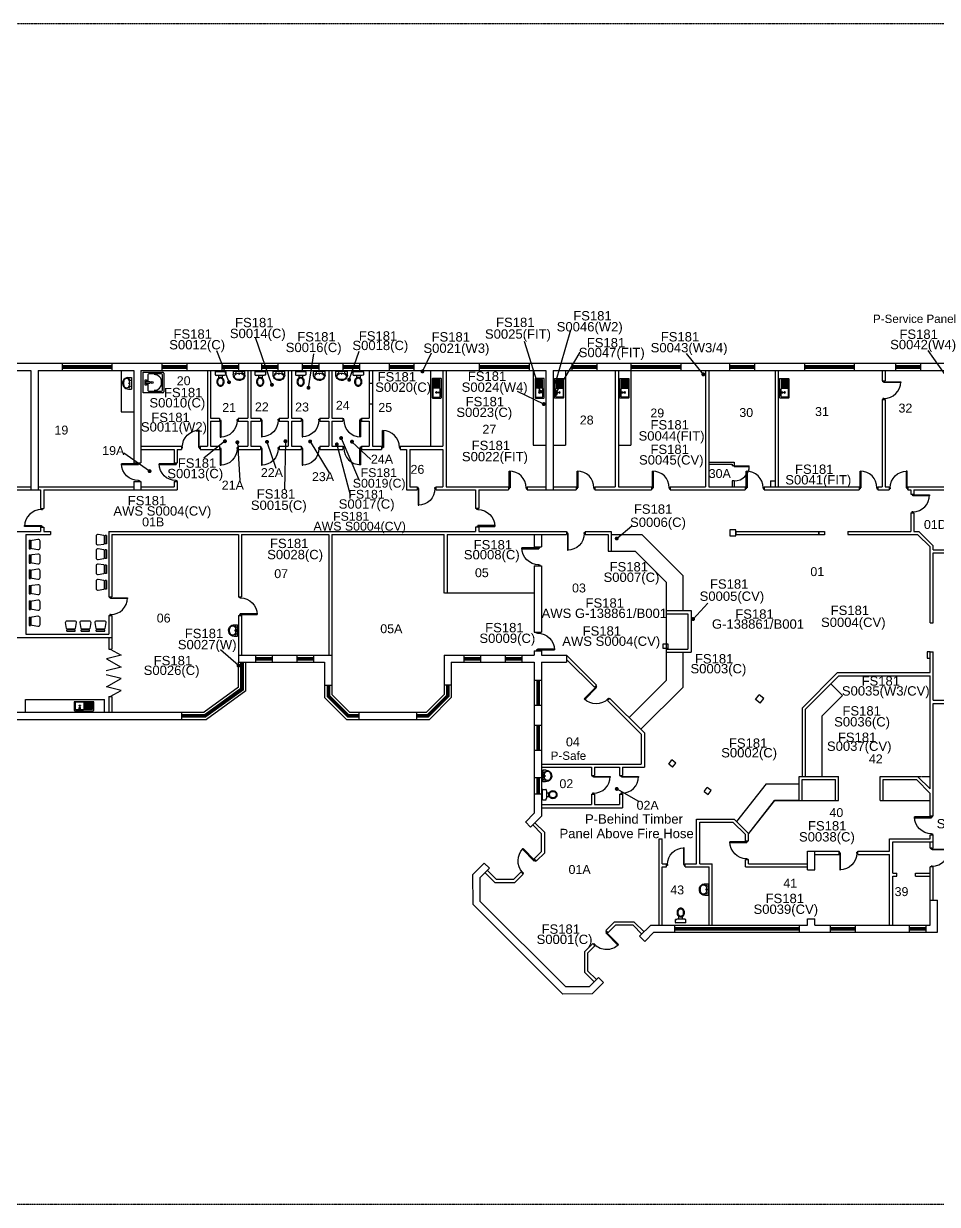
# Model space of a CAD drawing. Extents: x -211487 to 129179, y -113885 to 115281.
# Drawn here: x -163118 to -119099, y -55162 to 1681 of the extents above; entities that cross this region are included whole.
import ezdxf

# ---------------------------------------------------------------- set-up
doc = ezdxf.new("R2010")
doc.units = 0
doc.linetypes.add('Dash Style-1', pattern=[0.41664, 0.20828, -0.20836])
doc.linetypes.add('HIDDEN', pattern=[0.375, 0.25, -0.125])
doc.layers.get('0').update_dxf_attribs({"linetype": 'CONTINUOUS'})
for name, color, linetype in [('BLD-PART', 7, 'CONTINUOUS'), ('BLD-STRUCT', 7, 'CONTINUOUS'), ('DOOR', 7, 'CONTINUOUS'), ('FURNITURE', 7, 'CONTINUOUS'), ('Items-Negative', 104, 'CONTINUOUS'), ('Items-Positive', 6, 'CONTINUOUS'), ('Not in Remit', 253, 'CONTINUOUS'), ('ROOMS', 5, 'CONTINUOUS'), ('SAN-FIT', 7, 'CONTINUOUS')]:
    doc.layers.add(name, color=color, linetype=linetype)
doc.styles.add('BOX-TEXT', font='arial.ttf')
doc.styles.get("Standard").update_dxf_attribs({"font": 'arial.ttf'})

# ---------------------------------------------------------------- blocks, each defined once
blk = doc.blocks.new('DOORX')
for p, q in [((0.05, 0), (0.05, 0.9)), ((0.05, 0.9), (0.09, 0.9)), ((0.09, 0.9), (0.09, 0)), ((0, 0), (0.05, 0)), ((0.09, 0), (0.05, 0)), ((0.05, 0), (0.05, -0.05)), ((0.05, -0.05), (0, -0.05)), ((0.95, 0), (0.95, -0.05)), ((1, 0), (0.95, 0)), ((0.95, -0.05), (1, -0.05))]:
    blk.add_line(p, q)
blk.add_arc((0.05, 0), 0.9, 0, 90)
blk = doc.blocks.new('STANDARD')
blk.add_blockref('DOORX', (0.537, 0.256))
blk = doc.blocks.new('WC1')
for p, q in [((0, -0.24), (0, 0.24)), ((0.015, 0.255), (0.156, 0.255)), ((0.171, 0.24), (0.171, 0.213)), ((0.171, 0.213), (0.189, 0.176)), ((0.189, 0.176), (0.189, -0.176)), ((0.189, 0.088), (0.313, 0.088)), ((0.015, -0.255), (0.156, -0.255)), ((0.171, -0.213), (0.189, -0.176)), ((0.171, -0.24), (0.171, -0.213)), ((0.189, -0.088), (0.312, -0.088))]:
    blk.add_line(p, q)
for points in [[(0.496, -0.18, 0.084445), (0.579, -0.166, 0.091522), (0.646, -0.128, 0.103706), (0.696, -0.063, 0.134256), (0.708, -0.001, 0.114344), (0.692, 0.066, 0.103706), (0.646, 0.125, 0.091522), (0.579, 0.164, 0.084445), (0.496, 0.178, 0.084445), (0.414, 0.164, 0.091522), (0.347, 0.125, 0.103706), (0.3, 0.066, 0.114344), (0.285, -0.001, 0.114344), (0.3, -0.068, 0.103706), (0.347, -0.128, 0.091522), (0.414, -0.166, 0.084445)], [(0.496, -0.141, 0.084445), (0.566, -0.129, 0.091522), (0.62, -0.098, 0.103706), (0.661, -0.046, 0.138985), (0.668, -0.003, 0.117883), (0.657, 0.049, 0.103706), (0.62, 0.095, 0.091522), (0.566, 0.127, 0.084445), (0.496, 0.139, 0.084445), (0.427, 0.127, 0.091522), (0.372, 0.095, 0.103706), (0.335, 0.049, 0.114344), (0.324, -0.001, 0.114344), (0.335, -0.051, 0.103706), (0.372, -0.098, 0.091522), (0.427, -0.129, 0.084445)]]:
    blk.add_lwpolyline(points, format="xyb", close=True)
for centre, start, end in [((0.015, 0.24), 90, 180), ((0.156, 0.24), 360, 90), ((0.015, -0.24), 180, 270), ((0.156, -0.24), 270, 0)]:
    blk.add_arc(centre, 0.0147, start, end)
blk = doc.blocks.new('WHB2')
for p, q in [((-0.28, 0), (0.28, 0)), ((-0.28, -0.172), (-0.28, 0)), ((0.28, -0.137), (0.28, 0))]:
    blk.add_line(p, q)
blk.add_lwpolyline([(-0.001, -0.083, 0.068343), (-0.091, -0.095, 0.080514), (-0.162, -0.128, 0.107064), (-0.212, -0.181, 0.138337), (-0.228, -0.236, 0.138337), (-0.212, -0.292, 0.107064), (-0.162, -0.345, 0.080514), (-0.091, -0.377, 0.068343), (-0.001, -0.39, 0.068343), (0.089, -0.377, 0.080514), (0.16, -0.345, 0.107064), (0.21, -0.292, 0.138337), (0.226, -0.236, 0.138337), (0.21, -0.181, 0.107064), (0.16, -0.128, 0.080514), (0.089, -0.095, 0.068343)], format="xyb", close=True)
blk.add_circle((0, -0.116), 0.0142)
for centre, radius, start, end in [((-0.243, -0.009), 0.105, 292.8641, 4.7363), ((0.243, -0.009), 0.105, 175.2637, 247.1359), ((0, -0.154), 0.281, 183.5443, 3.5955), ((-0.154, -0.18), 0.0885, 123.0153, 148.8458), ((0.154, -0.18), 0.0885, 31.1542, 56.9847)]:
    blk.add_arc(centre, radius, start, end)
blk = doc.blocks.new('WHB1')
for p, q in [((0, -0.5), (0, 0.5)), ((0, 0.5), (0.95, 0.5)), ((0.091, -0.123), (0.091, 0.123)), ((0.091, 0.123), (0.161, 0.123)), ((0.109, 0.04), (0.327, 0.04)), ((0.161, 0.123), (0.161, 0.04)), ((0.227, 0.368), (0.227, 0.04)), ((0.88, 0.418), (0.277, 0.418)), ((0.93, -0.368), (0.93, 0.368)), ((1, 0.45), (1, -0.45)), ((0.95, -0.5), (0, -0.5)), ((0.161, -0.123), (0.091, -0.123)), ((0.109, -0.04), (0.327, -0.04)), ((0.161, -0.04), (0.161, -0.123))]:
    blk.add_line(p, q)
blk.add_lwpolyline([(0.109, 0.04), (0.109, -0.04)])
for points in [[(0.53, -0.378, 0.414214), (0.89, -0.018), (0.89, 0.018, 0.414214), (0.53, 0.378)], [(0.227, -0.04), (0.227, -0.368, 0.414214), (0.277, -0.418), (0.88, -0.418), (0.88, -0.418, 0.414214)]]:
    blk.add_lwpolyline(points, format="xyb")
blk.add_circle((0.434, 0), 0.0517)
for centre, radius, start, end in [((0.277, 0.368), 0.05, 90, 180), ((0.302, 0), 0.047, 301.674, 58.326), ((0.88, 0.368), 0.05, 0, 90), ((0.95, 0.45), 0.05, 360, 90), ((0.88, -0.368), 0.05, 270, 360), ((0.95, -0.45), 0.05, 270, 360)]:
    blk.add_arc(centre, radius, start, end)
blk = doc.blocks.new('SINKRH')
for p, q in [((0, 0.469), (0, -0.469)), ((0.114, 0.364), (0.039, 0.364)), ((0.039, 0.364), (0.039, 0.064)), ((0.039, 0.064), (0.114, 0.064)), ((0.969, 0.5), (0.05, 0.5)), ((0.052, 0.195), (0.052, 0.242)), ((0.052, 0.242), (0.362, 0.242)), ((0.362, 0.195), (0.052, 0.195)), ((0.114, 0.242), (0.114, 0.364)), ((0.114, 0.064), (0.114, 0.195)), ((0.153, 0.432), (0.15, 0.422)), ((0.15, 0.422), (0.151, 0.419)), ((0.15, 0.195), (0.15, 0.031)), ((0.151, 0.419), (0.151, 0.242)), ((0.2, 0.45), (0.18, 0.448)), ((0.185, 0.001), (0.185, -0.419)), ((0.9, 0.45), (0.2, 0.45)), ((0.5, 0.217), (0.503, 0.229)), ((0.503, 0.205), (0.5, 0.217)), ((0.554, 0.183), (0.532, 0.186)), ((0.534, 0.249), (0.554, 0.251)), ((0.554, 0.251), (0.575, 0.248)), ((0.575, 0.186), (0.554, 0.183)), ((0.604, 0.229), (0.608, 0.217)), ((0.608, 0.217), (0.604, 0.205)), ((0.912, -0.419), (0.912, 0)), ((0.95, 0.031), (0.95, 0.419)), ((1, -0.469), (1, 0.469)), ((0.05, -0.5), (0.95, -0.5)), ((0.2, 0), (0.9, 0)), ((0.235, -0.45), (0.862, -0.45)), ((0.25, -0.45), (0.25, 0)), ((0.35, -0.45), (0.35, 0)), ((0.45, -0.45), (0.45, 0)), ((0.55, -0.45), (0.55, 0)), ((0.65, -0.45), (0.65, 0)), ((0.75, -0.45), (0.75, 0)), ((0.85, -0.45), (0.85, 0))]:
    blk.add_line(p, q)
for centre, radius, start, end in [((0.048, 0.448), 0.0522, 87.70731, 156.59507), ((0.198, 0.052), 0.0521, 203.49901, 272.49022), ((0.182, 0.41), 0.0364, 119.36759, 143.64381), ((0.193, 0.391), 0.058, 103.12073, 119.36759), ((0.362, 0.219), 0.0233, 270, 90), ((0.537, 0.207), 0.0403, 122.00538, 146.4659), ((0.537, 0.227), 0.0403, 213.5341, 237.99462), ((0.551, 0.185), 0.0663, 104.51428, 122.00538), ((0.547, 0.244), 0.0596, 237.99462, 255.48572), ((0.561, 0.19), 0.0596, 57.99462, 75.48572), ((0.561, 0.244), 0.0596, 284.51428, 302.00538), ((0.571, 0.207), 0.0403, 33.5341, 57.99462), ((0.571, 0.227), 0.0403, 302.00538, 326.4659), ((0.902, 0.398), 0.0521, 23.49901, 92.49022), ((0.902, 0.052), 0.0521, 267.50978, 336.50099), ((0.969, 0.469), 0.0313, 360, 90), ((0.048, -0.448), 0.0519, 203.59362, 272.68816), ((0.233, -0.398), 0.0521, 203.49901, 272.49022), ((0.864, -0.398), 0.0521, 267.50978, 336.50099), ((0.952, -0.448), 0.0521, 267.50978, 336.50099)]:
    blk.add_arc(centre, radius, start, end)
blk = doc.blocks.new('SECRETRY')
for p, q in [((-0.5, 0.203), (-0.438, 0.203)), ((-0.5, -0.203), (-0.5, 0.203)), ((-0.438, 0.203), (-0.438, -0.203)), ((-0.406, 0.162), (-0.406, -0.162)), ((-0.09, 0.253), (-0.367, 0.209)), ((0, -0.176), (0, 0.176)), ((-0.5, -0.203), (-0.438, -0.203)), ((-0.367, -0.209), (-0.09, -0.253))]:
    blk.add_line(p, q)
for centre, radius, start, end in [((-0.359, 0.162), 0.0469, 99.1102, 180), ((-0.078, 0.176), 0.0781, 0, 99.1102), ((-0.359, -0.162), 0.0469, 180, 260.8898), ((-0.078, -0.176), 0.0781, 260.8898, 0)]:
    blk.add_arc(centre, radius, start, end)

msp = doc.modelspace()

# ---------------------------------------------------------------- linework, layer by layer
at = {"layer": 'BLD-PART'}
for p, q in [((-154266, -15014), (-154266, -18664)), ((-154116, -15014), (-154116, -17314)), ((-152316, -15014), (-152316, -17314)), ((-152166, -15014), (-152166, -17314)), ((-150366, -15014), (-150366, -17314)), ((-150216, -15014), (-150216, -17314)), ((-148416, -15014), (-148416, -17314)), ((-148266, -15014), (-148266, -17314)), ((-146466, -15014), (-146466, -17314)), ((-146316, -15014), (-146316, -18664)), ((-142916, -15014), (-142916, -18664)), ((-142766, -15014), (-142766, -20614)), ((-134616, -15014), (-134616, -20614)), ((-134466, -15014), (-134466, -20614)), ((-130266, -15014), (-130266, -20614)), ((-130116, -15014), (-130116, -20614)), ((-126916, -15014), (-126916, -20614)), ((-126766, -15014), (-126766, -20614)), ((-121766, -15014), (-121766, -15514)), ((-121616, -15014), (-121616, -15514)), ((-146466, -15627), (-146316, -15627)), ((-121766, -15514), (-121616, -15514)), ((-121766, -16414), (-121616, -16414)), ((-121766, -16414), (-121766, -20614)), ((-121616, -16414), (-121616, -20614)), ((-146466, -16627), (-146316, -16627)), ((-154116, -17314), (-153687, -17314)), ((-154116, -17464), (-153687, -17464)), ((-154116, -17464), (-154116, -18664)), ((-153687, -17314), (-153687, -17464)), ((-152787, -17314), (-152787, -17464)), ((-152787, -17314), (-152316, -17314)), ((-152787, -17464), (-152316, -17464)), ((-152316, -17464), (-152316, -18664)), ((-152166, -17314), (-151707, -17314)), ((-152166, -17464), (-151707, -17464)), ((-152166, -17464), (-152166, -18664)), ((-151707, -17314), (-151707, -17464)), ((-150807, -17314), (-150807, -17464)), ((-150807, -17314), (-150366, -17314)), ((-150807, -17464), (-150366, -17464)), ((-150366, -17464), (-150366, -18664)), ((-150216, -17314), (-149746, -17314)), ((-150216, -17464), (-149746, -17464)), ((-150216, -17464), (-150216, -18664)), ((-149746, -17314), (-149746, -17464)), ((-148846, -17314), (-148846, -17464)), ((-148846, -17314), (-148416, -17314)), ((-148846, -17464), (-148416, -17464)), ((-148416, -17464), (-148416, -18664)), ((-148266, -17314), (-147746, -17314)), ((-148266, -17464), (-147746, -17464)), ((-148266, -17464), (-148266, -18664)), ((-147746, -17314), (-147746, -17464)), ((-146846, -17314), (-146846, -17464)), ((-146846, -17314), (-146466, -17314)), ((-146846, -17464), (-146466, -17464)), ((-146466, -17464), (-146466, -18664)), ((-157466, -18664), (-155516, -18664)), ((-155516, -18664), (-155516, -18814)), ((-154616, -18664), (-154616, -18814)), ((-154616, -18664), (-154266, -18664)), ((-154116, -18664), (-153687, -18664)), ((-153687, -18664), (-153687, -18814)), ((-152787, -18664), (-152316, -18664)), ((-152787, -18664), (-152787, -18814)), ((-152166, -18664), (-151707, -18664)), ((-151707, -18664), (-151707, -18814)), ((-150807, -18664), (-150366, -18664)), ((-150807, -18664), (-150807, -18814)), ((-150216, -18664), (-149746, -18664)), ((-149746, -18664), (-149746, -18814)), ((-148846, -18664), (-148416, -18664)), ((-148846, -18664), (-148846, -18814)), ((-148266, -18664), (-147746, -18664)), ((-147746, -18664), (-147746, -18814)), ((-146846, -18664), (-146466, -18664)), ((-146846, -18664), (-146846, -18814)), ((-146316, -18664), (-145871, -18664)), ((-145871, -18664), (-145871, -18814)), ((-144971, -18664), (-144971, -18814)), ((-144971, -18664), (-142916, -18664)), ((-157466, -18814), (-155866, -18814)), ((-155866, -18814), (-155866, -19464)), ((-155716, -18814), (-155716, -19464)), ((-155716, -18814), (-155516, -18814)), ((-154616, -18814), (-154116, -18814)), ((-154116, -18814), (-153687, -18814)), ((-152787, -18814), (-151707, -18814)), ((-150807, -18814), (-149746, -18814)), ((-148846, -18814), (-147746, -18814)), ((-146846, -18814), (-145871, -18814)), ((-144971, -18814), (-144666, -18814)), ((-144666, -18814), (-144666, -20764)), ((-144516, -18814), (-144516, -20614)), ((-144516, -18814), (-142916, -18814)), ((-142916, -18814), (-142916, -20614)), ((-155866, -19464), (-155716, -19464)), ((-130116, -19431), (-129991, -19431)), ((-130116, -19531), (-129991, -19531)), ((-129991, -19431), (-128885, -19431)), ((-129991, -19531), (-128985, -19531)), ((-128985, -19531), (-128985, -19606)), ((-128885, -19606), (-128985, -19606)), ((-128885, -19431), (-128885, -19606)), ((-155866, -20364), (-155716, -20364)), ((-155866, -20364), (-155866, -20614)), ((-155716, -20364), (-155716, -20764)), ((-128985, -20331), (-128985, -20614)), ((-128885, -20331), (-128985, -20331)), ((-128885, -20331), (-128885, -20614)), ((-127145, -20337), (-127145, -20614)), ((-127145, -20337), (-126916, -20337)), ((-164366, -20614), (-162766, -20614)), ((-164366, -20764), (-162766, -20764)), ((-162416, -20614), (-157816, -20614)), ((-162416, -20764), (-162299, -20764)), ((-162299, -20764), (-162299, -21664)), ((-162149, -20764), (-162149, -21664)), ((-162149, -20764), (-157816, -20764)), ((-157466, -20614), (-155866, -20614)), ((-157466, -20764), (-155716, -20764)), ((-144666, -20764), (-144158, -20764)), ((-144516, -20614), (-144158, -20614)), ((-144158, -20614), (-144158, -20764)), ((-143258, -20614), (-143258, -20764)), ((-143258, -20614), (-142916, -20614)), ((-143258, -20764), (-141345, -20764)), ((-142766, -20614), (-139766, -20614)), ((-141345, -20764), (-141345, -21664)), ((-141195, -20764), (-141195, -21664)), ((-141195, -20764), (-139766, -20764)), ((-139766, -20614), (-139766, -20764)), ((-138866, -20614), (-138866, -20764)), ((-138866, -20614), (-137966, -20614)), ((-138866, -20764), (-137966, -20764)), ((-137616, -20614), (-136500, -20614)), ((-137616, -20764), (-136500, -20764)), ((-136500, -20614), (-136500, -20764)), ((-135600, -20614), (-135600, -20764)), ((-135600, -20614), (-134616, -20614)), ((-135600, -20764), (-132874, -20764)), ((-134466, -20614), (-132874, -20614)), ((-132874, -20614), (-132874, -20764)), ((-131974, -20614), (-131974, -20764)), ((-131974, -20614), (-130266, -20614)), ((-131974, -20764), (-128352, -20764)), ((-130116, -20614), (-128352, -20614)), ((-128352, -20614), (-128352, -20764)), ((-127452, -20614), (-122866, -20614)), ((-127452, -20668), (-127452, -20614)), ((-127452, -20614), (-127452, -20764)), ((-127452, -20764), (-122866, -20764)), ((-122866, -20614), (-122866, -20764)), ((-121966, -20614), (-121966, -20764)), ((-121966, -20614), (-121766, -20614)), ((-121966, -20764), (-121416, -20764)), ((-121616, -20614), (-121416, -20614)), ((-121416, -20614), (-121416, -20764)), ((-121416, -20614), (-121416, -20764)), ((-120516, -20614), (-120516, -20764)), ((-120516, -20614), (-118616, -20614)), ((-120516, -20614), (-120516, -20764)), ((-120516, -20614), (-118616, -20614)), ((-120516, -20764), (-120386, -20764)), ((-120516, -20764), (-120386, -20764)), ((-120386, -20764), (-120386, -20964)), ((-120386, -20764), (-120386, -20964)), ((-120386, -20964), (-120236, -20964)), ((-120386, -20964), (-120236, -20964)), ((-120236, -20764), (-120236, -20964)), ((-120236, -20764), (-118466, -20764)), ((-120236, -20764), (-120236, -20964)), ((-120236, -20764), (-118466, -20764)), ((-162299, -21664), (-162149, -21664)), ((-141195, -21664), (-141345, -21664)), ((-120386, -21864), (-120236, -21864)), ((-120386, -21864), (-120386, -22764)), ((-120386, -21864), (-120236, -21864)), ((-120386, -21864), (-120386, -22764)), ((-120236, -21864), (-120236, -22764)), ((-120236, -21864), (-120236, -22764)), ((-162299, -22564), (-162149, -22564)), ((-162299, -22564), (-162299, -22764)), ((-162149, -22564), (-162149, -22764)), ((-141195, -22564), (-141345, -22564)), ((-141345, -22564), (-141345, -22764)), ((-141195, -22564), (-141195, -22764)), ((-167216, -22764), (-162299, -22764)), ((-163016, -22914), (-163016, -27714)), ((-163016, -22914), (-161816, -22914)), ((-162149, -22764), (-161816, -22764)), ((-161816, -22764), (-161816, -22914)), ((-159016, -22764), (-159016, -25914)), ((-159016, -22764), (-141345, -22764)), ((-158866, -22914), (-158866, -25914)), ((-158866, -22914), (-152766, -22914)), ((-152766, -22914), (-152766, -25914)), ((-152616, -22914), (-152616, -25914)), ((-152616, -22914), (-148416, -22914)), ((-148416, -22914), (-148416, -28714)), ((-148266, -22914), (-148266, -28714)), ((-148266, -22914), (-142866, -22914)), ((-142866, -25739), (-142866, -22914)), ((-142716, -22914), (-142716, -25714)), ((-142716, -22914), (-136966, -22914)), ((-141195, -22764), (-136966, -22764)), ((-136966, -22764), (-136966, -22914)), ((-136066, -22764), (-136066, -22914)), ((-136066, -22764), (-134816, -22764)), ((-136066, -22914), (-134966, -22914)), ((-134966, -22914), (-134966, -23714)), ((-134816, -22764), (-134816, -23714)), ((-128816, -22764), (-128816, -22914)), ((-128816, -22764), (-124816, -22764)), ((-128816, -22914), (-124816, -22914)), ((-123416, -22764), (-123416, -22914)), ((-123416, -22764), (-120386, -22764)), ((-123416, -22914), (-120050, -22914)), ((-120236, -22764), (-119988, -22764)), ((-120236, -22764), (-119988, -22764)), ((-120050, -22914), (-119450, -23514)), ((-119988, -22764), (-119300, -23452)), ((-134966, -23714), (-134816, -23714)), ((-119450, -27164), (-119450, -23514)), ((-119300, -23652), (-119300, -23452)), ((-119300, -23652), (-118400, -23652)), ((-119300, -27164), (-119300, -23802)), ((-119300, -23802), (-118400, -23802)), ((-159016, -25914), (-158866, -25914)), ((-152766, -25914), (-152616, -25914)), ((-142841, -25714), (-138516, -25714)), ((-132166, -26576), (-130966, -26576)), ((-132166, -26576), (-132166, -28576)), ((-130966, -26576), (-130966, -28576)), ((-159016, -26814), (-158866, -26814)), ((-159016, -26814), (-159016, -27714)), ((-158866, -26814), (-158866, -27864)), ((-152766, -26814), (-152616, -26814)), ((-152766, -26814), (-152766, -28714)), ((-152616, -26814), (-152616, -28714)), ((-132166, -26726), (-131116, -26726)), ((-131116, -26726), (-131116, -28426)), ((-119450, -27164), (-119300, -27164)), ((-163016, -27714), (-161216, -27714)), ((-161216, -27714), (-159016, -27714)), ((-164866, -27864), (-163016, -27864)), ((-163016, -27864), (-161216, -27864)), ((-161216, -27864), (-158866, -27864)), ((-159016, -27864), (-159016, -28426)), ((-158866, -27864), (-158866, -28426)), ((-158421, -28722), (-159122, -28894)), ((-159122, -28894), (-158426, -29295)), ((-159016, -28426), (-158866, -28426)), ((-158941, -28426), (-158421, -28722)), ((-136966, -28714), (-135517, -30163)), ((-136966, -28926), (-135623, -30269)), ((-132166, -28426), (-131116, -28426)), ((-132166, -28576), (-130966, -28576)), ((-119450, -28564), (-119300, -28564)), ((-119450, -29564), (-119450, -28564)), ((-119300, -30892), (-119300, -28564)), ((-158426, -29295), (-159144, -29472)), ((-158426, -29845), (-159144, -29668)), ((-159122, -30246), (-158426, -29845)), ((-123912, -29564), (-125600, -31252)), ((-123850, -29714), (-125450, -31314)), ((-123912, -29564), (-119450, -29564)), ((-123850, -29714), (-119450, -29714)), ((-119450, -35164), (-119450, -29714)), ((-158420, -30418), (-159122, -30246)), ((-158941, -30714), (-158420, -30418)), ((-135517, -30163), (-135623, -30269)), ((-159016, -30714), (-158866, -30714)), ((-159016, -30714), (-159016, -31464)), ((-158866, -30714), (-158866, -31464)), ((-134881, -30800), (-134987, -30906)), ((-134987, -30906), (-133366, -32526)), ((-134881, -30800), (-133216, -32464)), ((-125600, -34564), (-125600, -31252)), ((-119300, -30892), (-118400, -30892)), ((-119300, -35314), (-119300, -31042)), ((-119300, -31042), (-118400, -31042)), ((-125450, -34564), (-125450, -31314)), ((-133366, -32526), (-133366, -33966)), ((-133216, -32464), (-133216, -34116)), ((-138166, -33966), (-133366, -33966)), ((-138166, -34116), (-135766, -34116)), ((-135766, -34116), (-135766, -34516)), ((-135766, -34516), (-135616, -34516)), ((-135616, -34116), (-135616, -34516)), ((-135616, -34116), (-134416, -34116)), ((-134416, -34116), (-134416, -34516)), ((-134416, -34516), (-134266, -34516)), ((-134266, -34116), (-134266, -34516)), ((-134266, -34116), (-133216, -34116)), ((-125762, -34564), (-123862, -34564)), ((-125762, -35714), (-125762, -34564)), ((-123862, -35714), (-123862, -34564)), ((-121862, -35714), (-121862, -34564)), ((-121862, -34564), (-120050, -34564)), ((-120050, -34564), (-119450, -35164)), ((-125612, -34714), (-124012, -34714)), ((-125612, -35714), (-125612, -34714)), ((-124012, -35714), (-124012, -34714)), ((-121712, -35714), (-121712, -34714)), ((-121712, -34714), (-120112, -34714)), ((-120112, -34714), (-119450, -35376)), ((-135766, -35416), (-135616, -35416)), ((-135766, -35416), (-135766, -35916)), ((-135616, -35416), (-135616, -35916)), ((-134416, -35416), (-134416, -35916)), ((-134416, -35416), (-134266, -35416)), ((-134266, -35416), (-134266, -36066)), ((-126941, -35714), (-128200, -37300)), ((-125762, -35714), (-126941, -35714)), ((-125762, -35714), (-125612, -35714)), ((-124012, -35714), (-123862, -35714)), ((-121862, -35714), (-121712, -35714)), ((-119450, -36464), (-119450, -35376)), ((-119300, -36464), (-119300, -35314)), ((-138166, -35916), (-135766, -35916)), ((-138166, -36066), (-134266, -36066)), ((-135616, -35916), (-134416, -35916)), ((-130700, -38762), (-130700, -36612)), ((-130700, -36612), (-128888, -36612)), ((-130550, -38762), (-130550, -36762)), ((-130550, -36762), (-128950, -36762)), ((-128950, -36762), (-128350, -37362)), ((-128888, -36612), (-128200, -37300)), ((-119450, -36464), (-119300, -36464)), ((-128350, -37664), (-128350, -37362)), ((-128200, -37664), (-128200, -37300)), ((-119450, -37564), (-119450, -37364)), ((-119450, -37364), (-119300, -37364)), ((-119300, -37714), (-119300, -37364)), ((-132500, -41714), (-132500, -37564)), ((-132500, -37564), (-132350, -37564)), ((-132350, -38764), (-132350, -37564)), ((-128350, -37664), (-128350, -37548)), ((-128350, -37664), (-128200, -37664)), ((-121400, -37564), (-119450, -37564)), ((-121400, -38164), (-121400, -37564)), ((-121250, -37714), (-119300, -37714)), ((-121250, -39214), (-121250, -37714)), ((-119450, -38019), (-119450, -37714)), ((-119366, -38019), (-119450, -38019)), ((-119450, -38019), (-119300, -38019)), ((-119300, -38019), (-119300, -37714)), ((-128350, -38912), (-128350, -38564)), ((-128350, -38564), (-128200, -38564)), ((-128200, -38762), (-128200, -38564)), ((-125000, -38164), (-123839, -38164)), ((-125000, -38314), (-123839, -38314)), ((-123839, -38314), (-123839, -38164)), ((-122939, -38314), (-122939, -38164)), ((-122939, -38164), (-121400, -38164)), ((-122939, -38314), (-121400, -38314)), ((-121400, -41714), (-121400, -38314)), ((-132350, -38764), (-132150, -38764)), ((-132350, -41714), (-132350, -38914)), ((-132350, -38914), (-132150, -38914)), ((-132150, -38914), (-132150, -38764)), ((-131250, -38914), (-131250, -38764)), ((-131250, -38764), (-130700, -38764)), ((-131250, -38914), (-130100, -38914)), ((-130550, -38764), (-129950, -38764)), ((-130100, -41714), (-130100, -38914)), ((-129950, -41714), (-129950, -38764)), ((-128350, -38914), (-128350, -38764)), ((-128350, -38914), (-125350, -38914)), ((-128200, -38764), (-125350, -38764)), ((-121250, -39214), (-121050, -39214)), ((-121050, -39364), (-121050, -39214)), ((-120150, -39364), (-120150, -39214)), ((-120150, -39214), (-119450, -39214)), ((-119450, -40514), (-119450, -38919)), ((-119300, -38919), (-119450, -38919)), ((-119321, -38919), (-119300, -38919)), ((-119300, -40514), (-119300, -38919)), ((-121250, -41714), (-121250, -39364)), ((-121250, -39364), (-121050, -39364)), ((-120150, -39364), (-119450, -39364))]:
    msp.add_line(p, q, dxfattribs=at)
at = {"layer": 'BLD-PART', "color": 7}
for p, q in [((-128816, -22696), (-129101, -22696)), ((-129101, -22696), (-129101, -22981)), ((-128816, -22839), (-128816, -22696)), ((-129101, -22981), (-128816, -22981)), ((-128816, -22981), (-128816, -22839)), ((-124816, -22764), (-124816, -22914)), ((-124816, -22764), (-124533, -22764)), ((-124816, -22931), (-124816, -22764)), ((-124533, -22931), (-124816, -22931)), ((-124533, -22764), (-124533, -22931)), ((-132317, -28176), (-132087, -28176)), ((-132317, -28406), (-132317, -28176)), ((-132087, -28406), (-132317, -28406)), ((-132087, -28176), (-132087, -28406)), ((-119450, -28564), (-119597, -28564)), ((-119597, -28564), (-119597, -28861)), ((-119597, -28861), (-119450, -28861)), ((-119450, -28861), (-119450, -28564)), ((-127863, -30858), (-127687, -30631)), ((-127460, -30807), (-127687, -30631)), ((-127636, -31034), (-127863, -30858)), ((-127636, -31034), (-127460, -30807)), ((-132042, -33962), (-131891, -33768)), ((-131854, -34107), (-132042, -33962)), ((-131704, -33914), (-131891, -33768)), ((-131854, -34107), (-131704, -33914)), ((-130335, -35287), (-130184, -35093)), ((-129997, -35239), (-130184, -35093)), ((-130147, -35432), (-129997, -35239)), ((-130335, -35287), (-130147, -35432))]:
    msp.add_line(p, q, dxfattribs=at)
at = {"layer": 'BLD-PART', "linetype": 'Dash Style-1'}
msp.add_line((-121862, -34564), (-119450, -34564), dxfattribs=at)
at = {"layer": 'BLD-PART'}
msp.add_arc((-142841, -25739), 25, 90, 180, dxfattribs=at)
at = {"layer": 'BLD-STRUCT'}
for p, q in [((-183216, -14664), (-115166, -14664)), ((-161264, -14664), (-161264, -15014)), ((-158864, -14664), (-158864, -15014)), ((-156461, -14664), (-156461, -15014)), ((-155261, -14664), (-155261, -15014)), ((-153562, -14664), (-153562, -15014)), ((-152762, -14664), (-152762, -15014)), ((-151666, -14664), (-151666, -15014)), ((-150866, -14664), (-150866, -15014)), ((-149694, -14664), (-149694, -15014)), ((-148894, -14664), (-148894, -15014)), ((-147733, -14664), (-147733, -15014)), ((-146933, -14664), (-146933, -15014)), ((-145516, -14664), (-145516, -15014)), ((-144316, -14664), (-144316, -15014)), ((-141169, -14664), (-141169, -15014)), ((-138769, -14664), (-138769, -15014)), ((-136705, -14664), (-136705, -15014)), ((-135505, -14664), (-135505, -15014)), ((-133860, -14664), (-133860, -15014)), ((-131460, -14664), (-131460, -15014)), ((-129114, -14664), (-129114, -15014)), ((-127914, -14664), (-127914, -15014)), ((-125509, -14664), (-125509, -15014)), ((-123109, -14664), (-123109, -15014)), ((-121110, -14664), (-121110, -15014)), ((-121110, -14664), (-121110, -15014)), ((-119910, -14664), (-119910, -15014)), ((-119910, -14664), (-119910, -15014)), ((-182866, -15014), (-162766, -15014)), ((-162766, -15014), (-162766, -20764)), ((-162416, -15014), (-162416, -20764)), ((-162416, -15014), (-157816, -15014)), ((-157816, -15014), (-157816, -19464)), ((-157466, -15014), (-157466, -19464)), ((-157466, -15014), (-137966, -15014)), ((-137966, -15014), (-137966, -20764)), ((-137616, -15014), (-137616, -20764)), ((-137616, -15014), (-116666, -15014)), ((-157816, -19464), (-157466, -19464)), ((-157816, -20364), (-157466, -20364)), ((-157816, -20364), (-157816, -20764)), ((-157466, -20364), (-157466, -20764)), ((-162766, -20764), (-162416, -20764)), ((-157816, -20764), (-157466, -20764)), ((-137966, -20764), (-137616, -20764)), ((-138516, -22914), (-138516, -23514)), ((-138166, -22914), (-138166, -23514)), ((-138516, -23514), (-138166, -23514)), ((-138516, -24414), (-138166, -24414)), ((-138516, -24414), (-138516, -27614)), ((-138166, -24414), (-138166, -27614)), ((-138516, -27614), (-138166, -27614)), ((-152766, -28714), (-148266, -28714)), ((-152766, -28714), (-152766, -29064)), ((-151940, -28714), (-151940, -29064)), ((-151140, -28714), (-151140, -29064)), ((-149951, -28714), (-149951, -29064)), ((-149151, -28714), (-149151, -29064)), ((-148266, -28714), (-148266, -30614)), ((-142866, -28714), (-138516, -28714)), ((-142866, -28714), (-142866, -30614)), ((-141908, -28714), (-141908, -29064)), ((-141108, -28714), (-141108, -29064)), ((-139919, -28714), (-139919, -29064)), ((-139119, -28714), (-139119, -29064)), ((-138516, -28514), (-138166, -28514)), ((-138516, -28514), (-138516, -28714)), ((-138166, -28514), (-138166, -28714)), ((-138166, -28714), (-136966, -28714)), ((-136966, -28714), (-136966, -29064)), ((-152766, -29064), (-148616, -29064)), ((-152766, -30264), (-152766, -29064)), ((-152416, -30442), (-152416, -29064)), ((-148616, -29064), (-148616, -30759)), ((-142516, -29064), (-138516, -29064)), ((-142516, -29064), (-142516, -30759)), ((-138516, -29064), (-138516, -36327)), ((-138166, -29064), (-138166, -36472)), ((-138166, -29064), (-136966, -29064)), ((-138516, -29923), (-138166, -29923)), ((-152766, -30264), (-154416, -31464)), ((-152416, -30442), (-154303, -31814)), ((-148616, -30159), (-148266, -30159)), ((-148266, -30614), (-147416, -31464)), ((-142866, -30614), (-143716, -31464)), ((-142516, -30159), (-142866, -30159)), ((-148616, -30759), (-147561, -31814)), ((-142516, -30759), (-143571, -31814)), ((-138516, -31123), (-138166, -31123)), ((-164630, -31814), (-154303, -31814)), ((-164516, -31464), (-154416, -31464)), ((-155503, -31814), (-155503, -31464)), ((-147561, -31814), (-143571, -31814)), ((-147416, -31464), (-143716, -31464)), ((-146961, -31814), (-146961, -31464)), ((-144171, -31814), (-144171, -31464)), ((-138516, -32095), (-138166, -32095)), ((-138516, -33295), (-138166, -33295)), ((-138516, -34604), (-138166, -34604)), ((-138516, -35404), (-138166, -35404)), ((-138516, -36327), (-138945, -36755)), ((-138949, -36751), (-138697, -37003)), ((-138166, -36472), (-138697, -37003)), ((-125350, -39064), (-125350, -38164)), ((-125350, -38164), (-125000, -38164)), ((-125000, -39064), (-125000, -38164)), ((-140925, -38735), (-141488, -39298)), ((-140677, -38983), (-141138, -39443)), ((-140925, -38735), (-140677, -38983)), ((-125350, -39064), (-125000, -39064)), ((-141488, -39298), (-141486, -40716)), ((-141138, -39441), (-141136, -40573)), ((-141486, -40716), (-137148, -45034)), ((-141136, -40571), (-137004, -44684)), ((-119450, -41714), (-119450, -40514)), ((-119450, -40514), (-119100, -40514)), ((-119100, -42064), (-119100, -40514)), ((-125350, -41714), (-125350, -41414)), ((-125350, -41414), (-125000, -41414)), ((-125000, -41714), (-125000, -41414)), ((-132900, -41714), (-133443, -42257)), ((-132900, -41714), (-125350, -41714)), ((-131763, -41714), (-131763, -42064)), ((-125763, -41714), (-125763, -42064)), ((-125000, -41714), (-119450, -41714)), ((-124257, -41714), (-124257, -42064)), ((-123057, -41714), (-123057, -42064)), ((-120455, -41714), (-120455, -42064)), ((-119655, -41714), (-119655, -42064)), ((-133443, -42257), (-133196, -42505)), ((-132755, -42064), (-133196, -42505)), ((-132755, -42064), (-119100, -42064)), ((-135423, -44237), (-135869, -44682)), ((-135423, -44237), (-135176, -44484)), ((-135871, -44682), (-137001, -44684)), ((-135176, -44484), (-135723, -45032)), ((-135723, -45032), (-137148, -45034))]:
    msp.add_line(p, q, dxfattribs=at)
at = {"layer": 'DOOR'}
for p, q in [((-161264, -14780), (-158864, -14780)), ((-161264, -14830), (-158864, -14830)), ((-161264, -14848), (-158864, -14848)), ((-161264, -14898), (-158864, -14898)), ((-156461, -14780), (-155261, -14780)), ((-156461, -14830), (-155261, -14830)), ((-156461, -14848), (-155261, -14848)), ((-156461, -14898), (-155261, -14898)), ((-153562, -14780), (-152762, -14780)), ((-153562, -14830), (-152762, -14830)), ((-153562, -14848), (-152762, -14848)), ((-153562, -14898), (-152762, -14898)), ((-151666, -14780), (-150866, -14780)), ((-151666, -14830), (-150866, -14830)), ((-151666, -14848), (-150866, -14848)), ((-151666, -14898), (-150866, -14898)), ((-149694, -14780), (-148894, -14780)), ((-149694, -14830), (-148894, -14830)), ((-149694, -14848), (-148894, -14848)), ((-149694, -14898), (-148894, -14898)), ((-147733, -14780), (-146933, -14780)), ((-147733, -14830), (-146933, -14830)), ((-147733, -14848), (-146933, -14848)), ((-147733, -14898), (-146933, -14898)), ((-145516, -14780), (-144316, -14780)), ((-145516, -14830), (-144316, -14830)), ((-145516, -14848), (-144316, -14848)), ((-145516, -14898), (-144316, -14898)), ((-141169, -14780), (-138769, -14780)), ((-141169, -14830), (-138769, -14830)), ((-141169, -14848), (-138769, -14848)), ((-141169, -14898), (-138769, -14898)), ((-136705, -14780), (-135505, -14780)), ((-136705, -14830), (-135505, -14830)), ((-136705, -14848), (-135505, -14848)), ((-136705, -14898), (-135505, -14898)), ((-133860, -14780), (-131460, -14780)), ((-133860, -14830), (-131460, -14830)), ((-133860, -14848), (-131460, -14848)), ((-133860, -14898), (-131460, -14898)), ((-129114, -14780), (-127914, -14780)), ((-129114, -14830), (-127914, -14830)), ((-129114, -14848), (-127914, -14848)), ((-129114, -14898), (-127914, -14898)), ((-125509, -14780), (-123109, -14780)), ((-125509, -14830), (-123109, -14830)), ((-125509, -14848), (-123109, -14848)), ((-125509, -14898), (-123109, -14898)), ((-121110, -14780), (-119910, -14780)), ((-121110, -14780), (-119910, -14780)), ((-121110, -14830), (-119910, -14830)), ((-121110, -14830), (-119910, -14830)), ((-121110, -14848), (-119910, -14848)), ((-121110, -14848), (-119910, -14848)), ((-121110, -14898), (-119910, -14898)), ((-121110, -14898), (-119910, -14898)), ((-128885, -19606), (-128160, -19606)), ((-128885, -19636), (-128885, -19606)), ((-128885, -19636), (-128160, -19636)), ((-151940, -28830), (-151140, -28830)), ((-151940, -28880), (-151140, -28880)), ((-151940, -28898), (-151140, -28898)), ((-151940, -28948), (-151140, -28948)), ((-149951, -28830), (-149151, -28830)), ((-149951, -28880), (-149151, -28880)), ((-149951, -28898), (-149151, -28898)), ((-149951, -28948), (-149151, -28948)), ((-141908, -28830), (-141108, -28830)), ((-141908, -28880), (-141108, -28880)), ((-141908, -28898), (-141108, -28898)), ((-141908, -28948), (-141108, -28948)), ((-139919, -28830), (-139119, -28830)), ((-139919, -28880), (-139119, -28880)), ((-139919, -28898), (-139119, -28898)), ((-139919, -28948), (-139119, -28948)), ((-152650, -30323), (-152650, -29064)), ((-152600, -30348), (-152600, -29064)), ((-152582, -30358), (-152582, -29064)), ((-152532, -30383), (-152532, -29064)), ((-138400, -29923), (-138400, -31123)), ((-138350, -29923), (-138350, -31123)), ((-138332, -29923), (-138332, -31123)), ((-138282, -29923), (-138282, -31123)), ((-152650, -30323), (-154379, -31580)), ((-152600, -30348), (-154362, -31630)), ((-152582, -30358), (-154357, -31648)), ((-152532, -30383), (-154340, -31698)), ((-148500, -30159), (-148500, -30711)), ((-148450, -30159), (-148450, -30690)), ((-148450, -30690), (-147493, -31648)), ((-148432, -30159), (-148432, -30683)), ((-148432, -30683), (-147485, -31630)), ((-148382, -30159), (-148382, -30662)), ((-148382, -30662), (-147464, -31580)), ((-142750, -30662), (-143668, -31580)), ((-142700, -30683), (-143648, -31630)), ((-142682, -30690), (-143640, -31648)), ((-142750, -30159), (-142750, -30662)), ((-142700, -30159), (-142700, -30683)), ((-142682, -30159), (-142682, -30690)), ((-142632, -30159), (-142632, -30711)), ((-148500, -30711), (-147513, -31698)), ((-142632, -30711), (-143619, -31698)), ((-155503, -31580), (-154379, -31580)), ((-155503, -31630), (-154362, -31630)), ((-155503, -31648), (-154357, -31648)), ((-155503, -31698), (-154340, -31698)), ((-147513, -31698), (-146961, -31698)), ((-147493, -31648), (-146961, -31648)), ((-147485, -31630), (-146961, -31630)), ((-147464, -31580), (-146961, -31580)), ((-144171, -31580), (-143668, -31580)), ((-144171, -31630), (-143648, -31630)), ((-144171, -31648), (-143640, -31648)), ((-144171, -31698), (-143619, -31698)), ((-138400, -32095), (-138400, -33295)), ((-138350, -32095), (-138350, -33295)), ((-138332, -32095), (-138332, -33295)), ((-138282, -32095), (-138282, -33295)), ((-138400, -34604), (-138400, -35404)), ((-138350, -34604), (-138350, -35404)), ((-138332, -34604), (-138332, -35404)), ((-138282, -34604), (-138282, -35404)), ((-138591, -36897), (-138167, -37321)), ((-138485, -36791), (-138017, -37259)), ((-138167, -38170), (-138167, -37321)), ((-138017, -38232), (-138017, -37259)), ((-138167, -38170), (-138520, -38522)), ((-138520, -38522), (-138414, -38628)), ((-138017, -38232), (-138414, -38628)), ((-140883, -39198), (-140420, -39662)), ((-140777, -39092), (-140357, -39512)), ((-139156, -39159), (-139509, -39512)), ((-139156, -39159), (-139050, -39265)), ((-140420, -39662), (-139447, -39662)), ((-140357, -39512), (-139509, -39512)), ((-139050, -39265), (-139447, -39662)), ((-134672, -41577), (-135069, -41973)), ((-135069, -41973), (-134963, -42080)), ((-134610, -41727), (-134963, -42080)), ((-133699, -41577), (-134672, -41577)), ((-133761, -41727), (-134610, -41727)), ((-133337, -42151), (-133761, -41727)), ((-133231, -42045), (-133699, -41577)), ((-131763, -41830), (-125763, -41830)), ((-131763, -41880), (-125763, -41880)), ((-131763, -41898), (-125763, -41898)), ((-131763, -41948), (-125763, -41948)), ((-124257, -41830), (-123057, -41830)), ((-124257, -41880), (-123057, -41880)), ((-124257, -41898), (-123057, -41898)), ((-124257, -41948), (-123057, -41948)), ((-120455, -41830), (-119655, -41830)), ((-120455, -41880), (-119655, -41880)), ((-120455, -41898), (-119655, -41898)), ((-120455, -41948), (-119655, -41948)), ((-135705, -42610), (-136102, -43007)), ((-135705, -42610), (-135599, -42716)), ((-136102, -43007), (-136102, -43979)), ((-135599, -42716), (-135952, -43069)), ((-135952, -43069), (-135952, -43917)), ((-136102, -43979), (-135634, -44448)), ((-135952, -43917), (-135528, -44341))]:
    msp.add_line(p, q, dxfattribs=at)
msp.add_arc((-128885, -19606), 725, 270, 0, dxfattribs=at)
at = {"layer": 'FURNITURE'}
for p, q in [((-158416, -15014), (-158416, -17014)), ((-143516, -15014), (-143516, -18664)), ((-138566, -15014), (-138566, -18614)), ((-137016, -15014), (-137016, -18614)), ((-134466, -15014), (-133866, -15014)), ((-133866, -15014), (-133866, -18614)), ((-126766, -15014), (-126166, -15014)), ((-158416, -17014), (-157816, -17014)), ((-138566, -18614), (-137966, -18614)), ((-137616, -18614), (-137016, -18614)), ((-134466, -18614), (-133866, -18614)), ((-134816, -22914), (-133334, -22914)), ((-133334, -22914), (-131366, -24881)), ((-134816, -23714), (-133665, -23714)), ((-133665, -23714), (-132166, -25212)), ((-131366, -24881), (-131366, -26576)), ((-132166, -25212), (-132166, -29939)), ((-131366, -28576), (-131366, -30271)), ((-133954, -31727), (-132166, -29939)), ((-124233, -30097), (-123667, -30662)), ((-133388, -32292), (-131366, -30271)), ((-123667, -30662), (-124650, -31645)), ((-163019, -30864), (-159219, -30864)), ((-163019, -31464), (-163019, -30864)), ((-159219, -31464), (-159219, -30864)), ((-124650, -34564), (-124650, -31645)), ((-127353, -34914), (-128770, -36730)), ((-127353, -34914), (-125762, -34914)), ((-126962, -35714), (-128200, -37300)), ((-126962, -35714), (-123862, -35714)), ((-121862, -35714), (-119450, -35714))]:
    msp.add_line(p, q, dxfattribs=at)
at = {"layer": 'Items-Negative', "ltscale": 0.5}
for p, q in [((-137480, -15561), (-136752, -13054)), ((-151155, -15707), (-151945, -13429)), ((-138234, -16031), (-138993, -13625)), ((-153223, -15581), (-153806, -14077)), ((-149396, -15849), (-149135, -14211)), ((-147436, -15462), (-146961, -14093)), ((-143904, -15062), (-143472, -14164)), ((-137491, -16149), (-136304, -14133)), ((-130373, -15206), (-131190, -14201)), ((-118723, -15206), (-119540, -14062)), ((-138061, -16634), (-139334, -16028)), ((-153419, -18423), (-154441, -19246)), ((-150505, -18423), (-150552, -20756)), ((-148028, -18573), (-147368, -21074)), ((-147823, -18271), (-146982, -20227)), ((-134545, -23106), (-133824, -22500)), ((-130871, -26982), (-130160, -26222)), ((-152766, -29221), (-153633, -28466))]:
    msp.add_line(p, q, dxfattribs=at)
at = {"layer": 'Items-Negative', "ltscale": 0.5, "const_width": 95.3}
for points in [[(-143952, -15062, 1), (-143856, -15062, 1)], [(-130421, -15206, 1), (-130325, -15206, 1)], [(-153270, -15581, 1), (-153175, -15581, 1)], [(-151203, -15707, 1), (-151107, -15707, 1)], [(-149443, -15849, 1), (-149348, -15849, 1)], [(-147484, -15462, 1), (-147388, -15462, 1)], [(-137527, -15561, 1), (-137432, -15561, 1)], [(-138282, -16031, 1), (-138187, -16031, 1)], [(-137539, -16149, 1), (-137444, -16149, 1)], [(-138108, -16634, 1), (-138013, -16634, 1)], [(-147871, -18271, 1), (-147775, -18271, 1)], [(-153466, -18423, 1), (-153371, -18423, 1)], [(-150553, -18423, 1), (-150457, -18423, 1)], [(-148076, -18573, 1), (-147981, -18573, 1)], [(-134593, -23106, 1), (-134498, -23106, 1)], [(-130919, -26982, 1), (-130823, -26982, 1)], [(-152814, -29221, 1), (-152719, -29221, 1)]]:
    msp.add_lwpolyline(points, format="xyb", close=True, dxfattribs=at)
at = {"layer": 'Not in Remit', "linetype": 'HIDDEN'}
msp.add_lwpolyline([(-211487, 1681), (-94244, 1681), (-94244, -55162), (-211487, -55162)], close=True, dxfattribs=at)
at = {"layer": 'ROOMS', "ltscale": 0.5}
for p, q in [((-152821, -18474), (-152710, -20306)), ((-151394, -18453), (-150974, -19714)), ((-149316, -18435), (-148396, -19945)), ((-147299, -18444), (-146391, -19295)), ((-157048, -19863), (-158291, -18998)), ((-134544, -35161), (-133491, -35756))]:
    msp.add_line(p, q, dxfattribs=at)
at = {"layer": 'ROOMS', "ltscale": 0.5, "const_width": 95.3}
for points in [[(-152869, -18474, 1), (-152773, -18474, 1)], [(-151441, -18453, 1), (-151346, -18453, 1)], [(-149363, -18435, 1), (-149268, -18435, 1)], [(-147347, -18444, 1), (-147252, -18444, 1)], [(-157096, -19863, 1), (-157000, -19863, 1)], [(-134591, -35161, 1), (-134496, -35161, 1)]]:
    msp.add_lwpolyline(points, format="xyb", close=True, dxfattribs=at)

# ---------------------------------------------------------------- block references
at = {"layer": 'DOOR', "yscale": 900, "zscale": 900}
for p, xscale, rotation in [((-121907, -15031), 900, 270), ((-154170, -17191), -900, 180), ((-152189, -17173), -900, 180), ((-150228, -17170), -900, 180), ((-146361, -17167), 900, 180), ((-154170, -18537), -900, 180), ((-152189, -18537), -900, 180), ((-150228, -18537), -900, 180), ((-146361, -18511), 900, 180), ((-157355, -18982), -900, 90), ((-155545, -18982), -900, 90), ((-144641, -20467), -900, 180), ((-120515, -20480), 900, 270), ((-120515, -20480), 900, 270), ((-162030, -23048), 900, 90), ((-141464, -23048), -900, 270), ((-137449, -22632), -900, 180), ((-138071, -23031), -900, 90), ((-159155, -25432), 900, 270), ((-152910, -27300), -900, 270), ((-138592, -28997), -900, 270), ((-135753, -29718), -900, 135.1225652275007), ((-135899, -34034), 900, 270), ((-134536, -34034), 900, 270), ((-119157, -35982), -900, 90), ((-137952, -38413), -899.9999999999999, 44.00976429270654), ((-128056, -37181), -900, 90), ((-119583, -37536), 900, 270), ((-124325, -38019), -900, 180), ((-134820, -41538), 900, 224.6220451330981)]:
    msp.add_blockref('Standard', p, dxfattribs=dict(at, xscale=xscale, rotation=rotation))
for p, xscale in [((-154134, -18937), -900), ((-146351, -18948), 900), ((-140251, -20899), 900), ((-136981, -20899), 900), ((-133354, -20899), 900), ((-128835, -20899), 900), ((-123349, -20899), 900), ((-120035, -20899), -900), ((-120035, -20899), -900), ((-130766, -39031), -900)]:
    msp.add_blockref('Standard', p, dxfattribs=dict(at, xscale=xscale))
at = {"layer": 'FURNITURE', "yscale": 1000, "zscale": 1000}
for p, xscale, rotation in [((-162344, -23395), -1000, 180), ((-159623, -23163), 1000, 180), ((-162344, -24091), -1000, 180), ((-159623, -23859), 1000, 180), ((-159623, -24589), 1000, 180), ((-162344, -24821), -1000, 180), ((-162344, -25568), -1000, 180), ((-159623, -25336), 1000, 180), ((-162344, -26315), -1000, 180), ((-162344, -27088), -1000, 180), ((-160840, -27064), -1000, 270), ((-160140, -27064), -1000, 270), ((-159413, -27064), -1000, 270)]:
    msp.add_blockref('SECRETRY', p, dxfattribs=dict(at, xscale=xscale, rotation=rotation))
at = {"layer": 'SAN-FIT', "yscale": 1000, "zscale": 1000}
for name, p, xscale in [('WHB1', (-157359, -15593), 1000), ('WHB2', (-152735, -15068), -1000), ('WHB2', (-150819, -15068), -1000), ('WHB2', (-148871, -15068), -1000), ('WHB2', (-147797, -15068), -1000), ('WC1', (-138118, -35436), 1000)]:
    msp.add_blockref(name, p, dxfattribs=dict(at, xscale=xscale))
at = {"layer": 'SAN-FIT'}
for name, p, xscale, yscale, zscale, rotation in [('WC1', (-153635, -15064), 1000, 1000, 1000, 270), ('WC1', (-151719, -15064), 1000, 1000, 1000, 270), ('WC1', (-149771, -15064), 1000, 1000, 1000, 270), ('WC1', (-146997, -15064), 1000, 1000, 1000, 270), ('WHB2', (-157921, -15631), 1000, 1000, 1000, 270), ('SINKRH', (-142990, -15869), 439.4728601832867, 947.6495077345817, 439.4728601832867, 180), ('SINKRH', (-138040, -15869), 439.4728601832867, 947.6495077345817, 439.4728601832867, 180), ('SINKRH', (-137548, -15869), -439.4728601832867, 947.6495077345817, 439.4728601832867, 180), ('SINKRH', (-134398, -15869), -439.4728601832867, 947.6495077345817, 439.4728601832867, 180), ('SINKRH', (-126698, -15869), -439.4728601832867, 947.6495077345817, 439.4728601832867, 180), ('WHB2', (-152810, -27535), -1000, 1000, 1000, 270), ('SINKRH', (-160207, -31400), 439.4728601832867, 947.6495077345817, 439.4728601832867, 89.99999999999999), ('WHB2', (-138114, -34536), -1000, 1000, 1000, 90), ('WHB2', (-130131, -40003), -1000, 1000, 1000, 270), ('WC1', (-131465, -41610), 1000, 1000, 1000, 90)]:
    msp.add_blockref(name, p, dxfattribs=dict(at, xscale=xscale, yscale=yscale, zscale=zscale, rotation=rotation))

# ---------------------------------------------------------------- texts
at = {"layer": 'Items-Negative', "ltscale": 0.5}
for s, p in [('FS181', (-152932, -12935)), ('FS181', (-140359, -12925)), ('FS181', (-136641, -12608)), ('FS181', (-155898, -13487)), ('FS181', (-120928, -13497)), ('FS181', (-149937, -13620)), ('FS181', (-146969, -13578)), ('FS181', (-143467, -13623)), ('FS181', (-135989, -13904)), ('FS181', (-132425, -13619)), ('FS181', (-146067, -15546)), ('FS181', (-141720, -15516)), ('FS181', (-156357, -16303)), ('FS181', (-141824, -16739)), ('FS181', (-156965, -17501)), ('FS181', (-132922, -17858)), ('FS181', (-141535, -18851)), ('FS181', (-132922, -19036)), ('FS181', (-155690, -19699)), ('FS181', (-125958, -19995)), ('FS181', (-151887, -21182)), ('AWS S0004(CV)', (-158793, -22004)), ('FS181', (-158101, -21508)), ('FS181', (-133720, -21916)), ('FS181', (-151250, -23566)), ('FS181', (-141438, -23632)), ('FS181', (-134891, -24691)), ('FS181', (-130055, -25521)), ('FS181', (-136049, -26435)), ('FS181', (-128836, -26969)), ('FS181', (-124241, -26787)), ('FS181', (-140883, -27620)), ('FS181', (-155354, -27902)), ('AWS S0004(CV)', (-137170, -28274)), ('FS181', (-136189, -27782)), ('FS181', (-156850, -29208)), ('FS181', (-130779, -29121)), ('FS181', (-122753, -30189)), ('FS181', (-123673, -31628)), ('FS181', (-129142, -33181)), ('FS181', (-123893, -32900)), ('FS181', (-125332, -37162)), ('FS181', (-127375, -40658)), ('FS181', (-138168, -42134))]:
    msp.add_text(s, height=450, dxfattribs=at).set_placement(p)
at = {"layer": 'Items-Negative', "ltscale": 0.5, "style": 'BOX-TEXT'}
for s, height, p in [('S0014(C)', 450, (-153183, -13459)), ('S0025(FIT)', 450, (-140894, -13487)), ('S0046(W2)', 450, (-137437, -13136)), ('S0012(C)', 450, (-156103, -14002)), ('S0018(C)', 450, (-147279, -14036)), ('S0042(W4)', 450, (-121376, -13994)), ('S0016(C)', 450, (-150491, -14132)), ('S0021(W3)', 450, (-143859, -14169)), ('S0047(FIT)', 450, (-136377, -14376)), ('S0043(W3/4)', 450, (-132912, -14144)), ('S0020(C)', 450, (-146180, -16045)), ('S0024(W4)', 450, (-142018, -16045)), ('S0010(C)', 450, (-157058, -16797)), ('S0023(C)', 450, (-142272, -17256)), ('S0011(W2)', 450, (-157467, -17957)), ('S0044(FIT)', 450, (-133495, -18391)), ('S0022(FIT)', 450, (-142004, -19389)), ('S0045(CV)', 450, (-133473, -19546)), ('S0013(C)', 450, (-156196, -20203)), ('FS181', 425, (-146882, -20148)), ('S0019(C)', 425, (-147260, -20657)), ('S0041(FIT)', 450, (-126427, -20505)), ('FS181', 425, (-147472, -21189)), ('S0015(C)', 450, (-152171, -21729)), ('S0017(C)', 450, (-147939, -21668)), ('FS181', 425, (-148211, -22251)), ('S0006(C)', 450, (-133904, -22548)), ('AWS S0004(CV)', 425, (-149157, -22727)), ('S0028(C)', 450, (-151384, -24103)), ('S0008(C)', 450, (-141912, -24110)), ('S0007(C)', 450, (-135182, -25196)), ('S0005(CV)', 450, (-130553, -26107)), ('AWS G-138861/B001', 450, (-138166, -26931)), ('G-138861/B001', 450, (-129961, -27449)), ('S0004(CV)', 450, (-124705, -27364)), ('S0009(C)', 450, (-141162, -28134)), ('S0027(W)', 450, (-155690, -28438)), ('S0026(C)', 450, (-157334, -29675)), ('S0003(C)', 450, (-130994, -29598)), ('S0035(W3/CV)', 450, (-123700, -30667)), ('S0036(C)', 450, (-124073, -32155)), ('S0037(CV)', 450, (-124420, -33329)), ('S0002(C)', 450, (-129514, -33644)), ('S0031', 450, (-119135, -37060)), ('S0038(C)', 450, (-125767, -37692)), ('S0039(CV)', 450, (-127957, -41178)), ('S0001(C)', 450, (-138406, -42627))]:
    msp.add_text(s, height=height, dxfattribs=at).set_placement(p)
at = {"layer": 'Items-Negative', "color": 40, "ltscale": 0.5, "style": 'BOX-TEXT'}
for s, p in [('P-Behind Timber', (-136074, -36834)), ('Panel Above Fire Hose', (-137302, -37532))]:
    msp.add_text(s, height=450, dxfattribs=at).set_placement(p)
at = {"layer": 'Items-Positive', "color": 40, "ltscale": 0.5, "style": 'BOX-TEXT'}
for s, p in [('P-Service Panel', (-122201, -12730)), ('P-Safe', (-137727, -33761))]:
    msp.add_text(s, height=400, dxfattribs=at).set_placement(p)
at = {"layer": 'ROOMS', "ltscale": 0.5, "style": 'BOX-TEXT'}
for s, p in [('20', (-155741, -15725)), ('24', (-148076, -16909)), ('21', (-153551, -17014)), ('22', (-151976, -16984)), ('23', (-150038, -16991)), ('25', (-146030, -17009)), ('29', (-132928, -17278)), ('30', (-128641, -17255)), ('31', (-124993, -17210)), ('32', (-120973, -17041)), ('28', (-136326, -17616)), ('19', (-161632, -18099)), ('27', (-141015, -18060)), ('19A', (-159332, -19089)), ('24A', (-146389, -19497)), ('22A', (-151690, -20149)), ('26', (-144480, -19992)), ('30A', (-130116, -20192)), ('21A', (-153574, -20749)), ('23A', (-149230, -20343)), ('01B', (-157409, -22522)), ('01D', (-119749, -22644)), ('07', (-151044, -25012)), ('05', (-141377, -24967)), ('01', (-125219, -24914)), ('03', (-136699, -25702)), ('06', (-156705, -27150)), ('05A', (-145937, -27663)), ('04', (-136993, -33112)), ('42', (-122401, -33931)), ('02', (-137307, -35124)), ('02A', (-133591, -36164)), ('40', (-124300, -36513)), ('01A', (-136868, -39253)), ('41', (-126523, -39914)), ('43', (-131968, -40238)), ('39', (-121161, -40320))]:
    msp.add_text(s, height=429, dxfattribs=at).set_placement(p)

doc.saveas('drawing.dxf')
